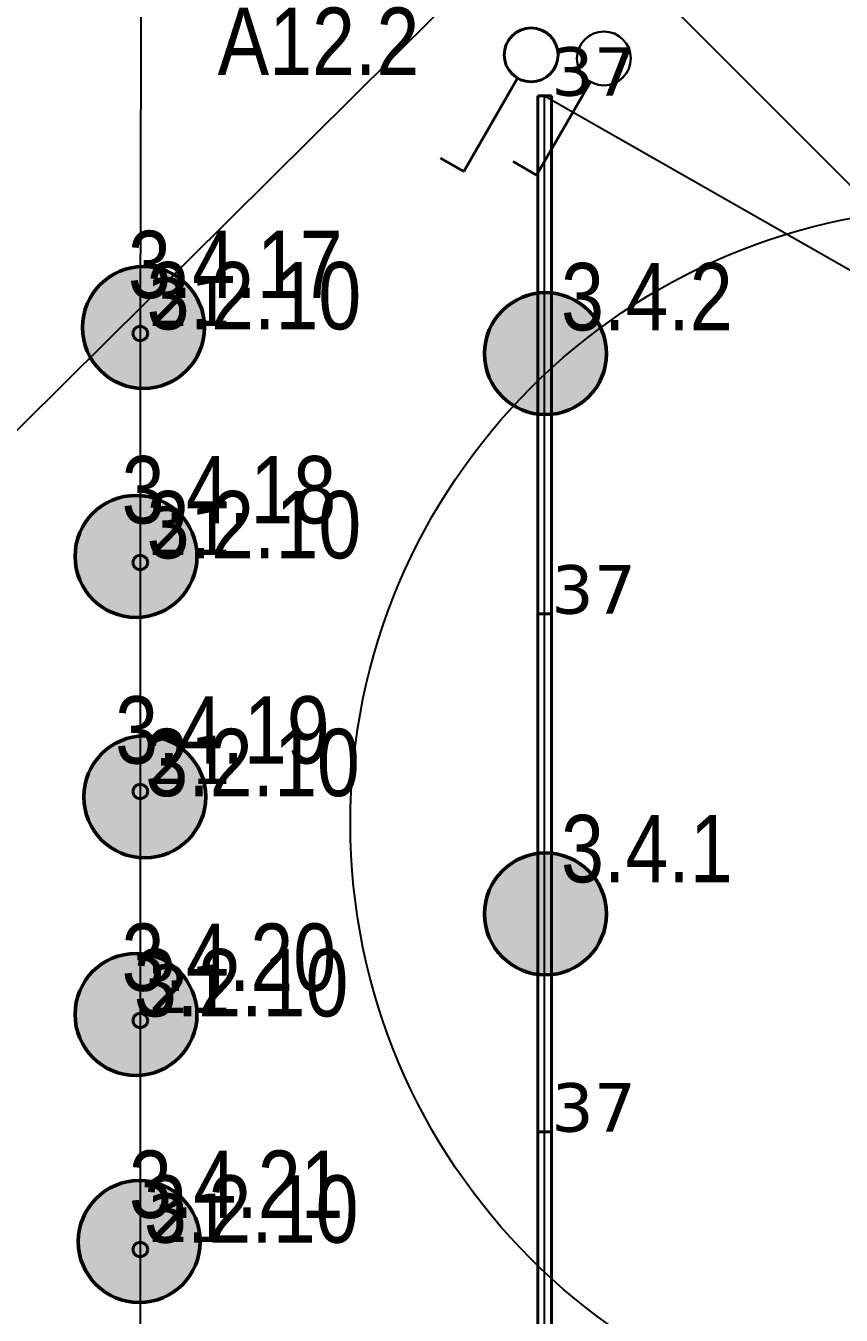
# Model space of a CAD drawing. Header units: millimetres. Extents: x -243740 to 150609, y -473655 to -165121.
# Drawn here: x -179916 to -176890, y -394614 to -389830 of the extents above; entities that cross this region are included whole.
import ezdxf
from ezdxf.enums import TextEntityAlignment as Align

# ---------------------------------------------------------------- set-up
doc = ezdxf.new("R2010")
doc.units = ezdxf.units.MM
doc.layers.add('_Гр.ЩД-1А.5.9.I2.2', color=6, linetype='Continuous')
doc.layers.add('_Гр.ЩД-1А.5.9.I2.4', color=6, linetype='Continuous')
for name, color, linetype, lineweight in [('_освещение_dali', 3, 'Continuous', 50), ('DLX_FL2_LUM 16', 5, 'Continuous', 40), ('DLX_FL2_LUM 28', 5, 'Continuous', 40), ('Аварийное_овещение', 1, 'Continuous', 30), ('Освещение', 5, 'Continuous', 30), ('ЭТО быт', 5, 'Continuous', 40)]:
    doc.layers.add(name, color=color, linetype=linetype, lineweight=lineweight)
doc.styles.add('Arial Narrow_6', font='ARIALN.TTF', dxfattribs={"height": 193.245432})
doc.styles.get("Standard").update_dxf_attribs({"font": 'ARIALN.TTF'})
doc.styles.add('TableTextStyle', font='')
doc.styles.get('TableTextStyle').set_extended_font_data('VERDANA.TTF')
doc.linetypes.add('Truba', pattern='A,3e-05,[4,MSH_7,S=1,R=0,X=0,Y=0],-3.022072', length=3.022102)

# ---------------------------------------------------------------- blocks, each defined once
blk = doc.blocks.new('Vkl-02')
for p, q in [((0.5, 0.866), (2.5, 4.33)), ((2.5, 4.33), (3.366, 3.83))]:
    blk.add_line(p, q)
blk.add_circle((0, 0), 1)
blk = doc.blocks.new('A$Caabd1818')
at = {"layer": 'DLX_FL2_LUM 16'}
for points in [[(-181985.2, 5510.3, 0), (-181985.2, 7432.3, 0)], [(-181985.2, 7432.3, 0), (-181985.2, 7432.3, 0)], [(-181985.2, 7432.3, 0), (-181985.2, 5510.3, 0)], [(-181985.2, 7432.3, 0), (-181935.2, 7432.3, 0)], [(-181935.2, 7432.3, 0), (-181985.2, 7432.3, 0)], [(-181985.2, 7432.3, 0), (-181985.2, 7432.3, 0)], [(-181935.2, 7432.3, 0), (-181985.2, 7432.3, 0)], [(-181985.2, 7432.3, 0), (-181985.2, 5510.3, 0)], [(-181985.2, 5510.3, 0), (-181985.2, 7432.3, 0)], [(-181985.2, 7432.3, 0), (-181935.2, 7432.3, 0)], [(-181935.2, 7432.3, 0), (-181935.2, 7432.3, 0)], [(-181935.2, 7432.3, 0), (-181935.2, 5510.3, 0)], [(-181935.2, 5510.3, 0), (-181935.2, 7432.3, 0)], [(-181935.2, 7432.3, 0), (-181935.2, 7432.3, 0)], [(-181935.2, 5510.3, 0), (-181935.2, 7432.3, 0)], [(-181935.2, 7432.3, 0), (-181935.2, 5510.3, 0)], [(-181985.2, 5510.3, 0), (-181985.2, 5510.3, 0)], [(-181935.2, 5510.3, 0), (-181985.2, 5510.3, 0)], [(-181985.2, 5510.3, 0), (-181985.2, 5510.3, 0)], [(-181985.2, 5510.3, 0), (-181935.2, 5510.3, 0)], [(-181985.2, 5510.3, 0), (-181935.2, 5510.3, 0)], [(-181935.2, 5510.3, 0), (-181985.2, 5510.3, 0)], [(-181985.2, 3588.3, 0), (-181985.2, 5510.3, 0)], [(-181985.2, 5510.3, 0), (-181985.2, 5510.3, 0)], [(-181985.2, 5510.3, 0), (-181985.2, 3588.3, 0)], [(-181985.2, 5510.3, 0), (-181935.2, 5510.3, 0)], [(-181935.2, 5510.3, 0), (-181985.2, 5510.3, 0)], [(-181985.2, 5510.3, 0), (-181985.2, 5510.3, 0)], [(-181935.2, 5510.3, 0), (-181985.2, 5510.3, 0)], [(-181985.2, 5510.3, 0), (-181985.2, 3588.3, 0)], [(-181985.2, 3588.3, 0), (-181985.2, 5510.3, 0)], [(-181985.2, 5510.3, 0), (-181935.2, 5510.3, 0)], [(-181935.2, 5510.3, 0), (-181935.2, 5510.3, 0)], [(-181935.2, 5510.3, 0), (-181935.2, 5510.3, 0)], [(-181935.2, 5510.3, 0), (-181935.2, 5510.3, 0)], [(-181935.2, 5510.3, 0), (-181935.2, 3588.3, 0)], [(-181935.2, 3588.3, 0), (-181935.2, 5510.3, 0)], [(-181935.2, 5510.3, 0), (-181935.2, 5510.3, 0)], [(-181935.2, 3588.3, 0), (-181935.2, 5510.3, 0)], [(-181935.2, 5510.3, 0), (-181935.2, 3588.3, 0)], [(-181985.2, 3588.3, 0), (-181985.2, 3588.3, 0)], [(-181935.2, 3588.3, 0), (-181985.2, 3588.3, 0)], [(-181985.2, 3588.3, 0), (-181985.2, 3588.3, 0)], [(-181985.2, 3588.3, 0), (-181935.2, 3588.3, 0)], [(-181985.2, 3588.3, 0), (-181935.2, 3588.3, 0)], [(-181935.2, 3588.3, 0), (-181985.2, 3588.3, 0)], [(-181985.2, 1666.3, 0), (-181985.2, 3588.3, 0)], [(-181985.2, 3588.3, 0), (-181985.2, 3588.3, 0)], [(-181985.2, 3588.3, 0), (-181985.2, 1666.3, 0)], [(-181985.2, 3588.3, 0), (-181935.2, 3588.3, 0)], [(-181935.2, 3588.3, 0), (-181985.2, 3588.3, 0)], [(-181985.2, 3588.3, 0), (-181985.2, 3588.3, 0)], [(-181935.2, 3588.3, 0), (-181985.2, 3588.3, 0)], [(-181985.2, 3588.3, 0), (-181985.2, 1666.3, 0)], [(-181985.2, 1666.3, 0), (-181985.2, 3588.3, 0)], [(-181985.2, 3588.3, 0), (-181935.2, 3588.3, 0)], [(-181935.2, 3588.3, 0), (-181935.2, 3588.3, 0)], [(-181935.2, 3588.3, 0), (-181935.2, 3588.3, 0)], [(-181935.2, 3588.3, 0), (-181935.2, 3588.3, 0)], [(-181935.2, 3588.3, 0), (-181935.2, 1666.3, 0)], [(-181935.2, 1666.3, 0), (-181935.2, 3588.3, 0)], [(-181935.2, 3588.3, 0), (-181935.2, 3588.3, 0)], [(-181935.2, 1666.3, 0), (-181935.2, 3588.3, 0)], [(-181935.2, 3588.3, 0), (-181935.2, 1666.3, 0)]]:
    blk.add_polyline3d(points, dxfattribs=at)
at = {"layer": 'DLX_FL2_LUM 28'}
for points in [[(-183488.7, 6550, 0), (-183485, 6563.8, 0)], [(-183485, 6563.8, 0), (-183488.7, 6550, 0)], [(-183485, 6563.8, 0), (-183488.7, 6550, 0)], [(-183488.7, 6550, 0), (-183485, 6563.8, 0)], [(-183485, 6563.8, 0), (-183475, 6573.9, 0)], [(-183475, 6573.9, 0), (-183485, 6563.8, 0)], [(-183475, 6573.9, 0), (-183485, 6563.8, 0)], [(-183485, 6563.8, 0), (-183475, 6573.9, 0)], [(-183485, 6563.8, 0), (-183485, 6563.8, 0)], [(-183485, 6563.8, 0), (-183485, 6563.8, 0)], [(-183475, 6573.9, 0), (-183461.2, 6577.5, 0)], [(-183461.2, 6577.5, 0), (-183475, 6573.9, 0)], [(-183461.2, 6577.5, 0), (-183475, 6573.9, 0)], [(-183475, 6573.9, 0), (-183461.2, 6577.5, 0)], [(-183475, 6573.9, 0), (-183475, 6573.9, 0)], [(-183475, 6573.9, 0), (-183475, 6573.9, 0)], [(-183461.2, 6577.5, 0), (-183461.2, 6577.5, 0)], [(-183461.2, 6577.5, 0), (-183447.5, 6573.9, 0)], [(-183447.5, 6573.9, 0), (-183461.2, 6577.5, 0)], [(-183461.2, 6577.5, 0), (-183461.2, 6577.5, 0)], [(-183447.5, 6573.9, 0), (-183461.2, 6577.5, 0)], [(-183461.2, 6577.5, 0), (-183447.5, 6573.9, 0)], [(-183447.5, 6573.9, 0), (-183447.5, 6573.9, 0)], [(-183447.5, 6573.9, 0), (-183437.4, 6563.8, 0)], [(-183437.4, 6563.8, 0), (-183447.5, 6573.9, 0)], [(-183447.5, 6573.9, 0), (-183447.5, 6573.9, 0)], [(-183437.4, 6563.8, 0), (-183447.5, 6573.9, 0)], [(-183447.5, 6573.9, 0), (-183437.4, 6563.8, 0)], [(-183437.4, 6563.8, 0), (-183437.4, 6563.8, 0)], [(-183437.4, 6563.8, 0), (-183433.7, 6550, 0)], [(-183433.7, 6550, 0), (-183437.4, 6563.8, 0)], [(-183437.4, 6563.8, 0), (-183437.4, 6563.8, 0)], [(-183433.7, 6550, 0), (-183437.4, 6563.8, 0)], [(-183437.4, 6563.8, 0), (-183433.7, 6550, 0)], [(-183485, 6536.3, 0), (-183488.7, 6550, 0)], [(-183488.7, 6550, 0), (-183488.7, 6550, 0)], [(-183488.7, 6550, 0), (-183485, 6536.3, 0)], [(-183488.7, 6550, 0), (-183488.7, 6550, 0)], [(-183488.7, 6550, 0), (-183485, 6536.3, 0)], [(-183485, 6536.3, 0), (-183488.7, 6550, 0)], [(-183475, 6526.2, 0), (-183485, 6536.3, 0)], [(-183485, 6536.3, 0), (-183485, 6536.3, 0)], [(-183485, 6536.3, 0), (-183475, 6526.2, 0)], [(-183485, 6536.3, 0), (-183485, 6536.3, 0)], [(-183485, 6536.3, 0), (-183475, 6526.2, 0)], [(-183475, 6526.2, 0), (-183485, 6536.3, 0)], [(-183461.2, 6522.5, 0), (-183475, 6526.2, 0)], [(-183475, 6526.2, 0), (-183475, 6526.2, 0)], [(-183475, 6526.2, 0), (-183461.2, 6522.5, 0)], [(-183475, 6526.2, 0), (-183475, 6526.2, 0)], [(-183475, 6526.2, 0), (-183461.2, 6522.5, 0)], [(-183461.2, 6522.5, 0), (-183475, 6526.2, 0)], [(-183447.5, 6526.2, 0), (-183461.2, 6522.5, 0)], [(-183461.2, 6522.5, 0), (-183447.5, 6526.2, 0)], [(-183461.2, 6522.5, 0), (-183447.5, 6526.2, 0)], [(-183447.5, 6526.2, 0), (-183461.2, 6522.5, 0)], [(-183461.2, 6522.5, 0), (-183461.2, 6522.5, 0)], [(-183461.2, 6522.5, 0), (-183461.2, 6522.5, 0)], [(-183437.4, 6536.3, 0), (-183447.5, 6526.2, 0)], [(-183447.5, 6526.2, 0), (-183437.4, 6536.3, 0)], [(-183447.5, 6526.2, 0), (-183437.4, 6536.3, 0)], [(-183437.4, 6536.3, 0), (-183447.5, 6526.2, 0)], [(-183447.5, 6526.2, 0), (-183447.5, 6526.2, 0)], [(-183447.5, 6526.2, 0), (-183447.5, 6526.2, 0)], [(-183433.7, 6550, 0), (-183437.4, 6536.3, 0)], [(-183437.4, 6536.3, 0), (-183433.7, 6550, 0)], [(-183437.4, 6536.3, 0), (-183433.7, 6550, 0)], [(-183433.7, 6550, 0), (-183437.4, 6536.3, 0)], [(-183437.4, 6536.3, 0), (-183437.4, 6536.3, 0)], [(-183437.4, 6536.3, 0), (-183437.4, 6536.3, 0)], [(-183433.7, 6550, 0), (-183433.7, 6550, 0)], [(-183433.7, 6550, 0), (-183433.7, 6550, 0)], [(-183488.7, 5700.3, 0), (-183485, 5714.1, 0)], [(-183485, 5714.1, 0), (-183488.7, 5700.3, 0)], [(-183485, 5714.1, 0), (-183488.7, 5700.3, 0)], [(-183488.7, 5700.3, 0), (-183485, 5714.1, 0)], [(-183485, 5686.6, 0), (-183488.7, 5700.3, 0)], [(-183488.7, 5700.3, 0), (-183488.7, 5700.3, 0)], [(-183488.7, 5700.3, 0), (-183485, 5686.6, 0)], [(-183488.7, 5700.3, 0), (-183488.7, 5700.3, 0)], [(-183488.7, 5700.3, 0), (-183485, 5686.6, 0)], [(-183485, 5686.6, 0), (-183488.7, 5700.3, 0)], [(-183485, 5714.1, 0), (-183475, 5724.1, 0)], [(-183475, 5724.1, 0), (-183485, 5714.1, 0)], [(-183475, 5724.1, 0), (-183485, 5714.1, 0)], [(-183485, 5714.1, 0), (-183475, 5724.1, 0)], [(-183485, 5714.1, 0), (-183485, 5714.1, 0)], [(-183485, 5714.1, 0), (-183485, 5714.1, 0)], [(-183475, 5724.1, 0), (-183461.2, 5727.8, 0)], [(-183461.2, 5727.8, 0), (-183475, 5724.1, 0)], [(-183461.2, 5727.8, 0), (-183475, 5724.1, 0)], [(-183475, 5724.1, 0), (-183461.2, 5727.8, 0)], [(-183475, 5724.1, 0), (-183475, 5724.1, 0)], [(-183475, 5724.1, 0), (-183475, 5724.1, 0)], [(-183461.2, 5727.8, 0), (-183461.2, 5727.8, 0)], [(-183461.2, 5727.8, 0), (-183447.5, 5724.1, 0)], [(-183447.5, 5724.1, 0), (-183461.2, 5727.8, 0)], [(-183461.2, 5727.8, 0), (-183461.2, 5727.8, 0)], [(-183447.5, 5724.1, 0), (-183461.2, 5727.8, 0)], [(-183461.2, 5727.8, 0), (-183447.5, 5724.1, 0)], [(-183447.5, 5724.1, 0), (-183447.5, 5724.1, 0)], [(-183447.5, 5724.1, 0), (-183437.4, 5714.1, 0)], [(-183437.4, 5714.1, 0), (-183447.5, 5724.1, 0)], [(-183447.5, 5724.1, 0), (-183447.5, 5724.1, 0)], [(-183437.4, 5714.1, 0), (-183447.5, 5724.1, 0)], [(-183447.5, 5724.1, 0), (-183437.4, 5714.1, 0)], [(-183437.4, 5714.1, 0), (-183437.4, 5714.1, 0)], [(-183437.4, 5714.1, 0), (-183433.7, 5700.3, 0)], [(-183433.7, 5700.3, 0), (-183437.4, 5714.1, 0)], [(-183437.4, 5714.1, 0), (-183437.4, 5714.1, 0)], [(-183433.7, 5700.3, 0), (-183437.4, 5714.1, 0)], [(-183437.4, 5714.1, 0), (-183433.7, 5700.3, 0)], [(-183433.7, 5700.3, 0), (-183437.4, 5686.6, 0)], [(-183437.4, 5686.6, 0), (-183433.7, 5700.3, 0)], [(-183437.4, 5686.6, 0), (-183433.7, 5700.3, 0)], [(-183433.7, 5700.3, 0), (-183437.4, 5686.6, 0)], [(-183433.7, 5700.3, 0), (-183433.7, 5700.3, 0)], [(-183433.7, 5700.3, 0), (-183433.7, 5700.3, 0)], [(-183475, 5676.5, 0), (-183485, 5686.6, 0)], [(-183485, 5686.6, 0), (-183485, 5686.6, 0)], [(-183485, 5686.6, 0), (-183475, 5676.5, 0)], [(-183485, 5686.6, 0), (-183485, 5686.6, 0)], [(-183485, 5686.6, 0), (-183475, 5676.5, 0)], [(-183475, 5676.5, 0), (-183485, 5686.6, 0)], [(-183461.2, 5672.8, 0), (-183475, 5676.5, 0)], [(-183475, 5676.5, 0), (-183475, 5676.5, 0)], [(-183475, 5676.5, 0), (-183461.2, 5672.8, 0)], [(-183475, 5676.5, 0), (-183475, 5676.5, 0)], [(-183475, 5676.5, 0), (-183461.2, 5672.8, 0)], [(-183461.2, 5672.8, 0), (-183475, 5676.5, 0)], [(-183447.5, 5676.5, 0), (-183461.2, 5672.8, 0)], [(-183461.2, 5672.8, 0), (-183447.5, 5676.5, 0)], [(-183461.2, 5672.8, 0), (-183447.5, 5676.5, 0)], [(-183447.5, 5676.5, 0), (-183461.2, 5672.8, 0)], [(-183461.2, 5672.8, 0), (-183461.2, 5672.8, 0)], [(-183461.2, 5672.8, 0), (-183461.2, 5672.8, 0)], [(-183437.4, 5686.6, 0), (-183447.5, 5676.5, 0)], [(-183447.5, 5676.5, 0), (-183437.4, 5686.6, 0)], [(-183447.5, 5676.5, 0), (-183437.4, 5686.6, 0)], [(-183437.4, 5686.6, 0), (-183447.5, 5676.5, 0)], [(-183447.5, 5676.5, 0), (-183447.5, 5676.5, 0)], [(-183447.5, 5676.5, 0), (-183447.5, 5676.5, 0)], [(-183437.4, 5686.6, 0), (-183437.4, 5686.6, 0)], [(-183437.4, 5686.6, 0), (-183437.4, 5686.6, 0)], [(-183488.7, 4850.5, 0), (-183485, 4864.2, 0)], [(-183485, 4864.2, 0), (-183488.7, 4850.5, 0)], [(-183485, 4864.2, 0), (-183488.7, 4850.5, 0)], [(-183488.7, 4850.5, 0), (-183485, 4864.2, 0)], [(-183485, 4836.7, 0), (-183488.7, 4850.5, 0)], [(-183488.7, 4850.5, 0), (-183488.7, 4850.5, 0)], [(-183488.7, 4850.5, 0), (-183485, 4836.7, 0)], [(-183488.7, 4850.5, 0), (-183488.7, 4850.5, 0)], [(-183488.7, 4850.5, 0), (-183485, 4836.7, 0)], [(-183485, 4836.7, 0), (-183488.7, 4850.5, 0)], [(-183485, 4864.2, 0), (-183475, 4874.3, 0)], [(-183475, 4874.3, 0), (-183485, 4864.2, 0)], [(-183475, 4874.3, 0), (-183485, 4864.2, 0)], [(-183485, 4864.2, 0), (-183475, 4874.3, 0)], [(-183485, 4864.2, 0), (-183485, 4864.2, 0)], [(-183485, 4864.2, 0), (-183485, 4864.2, 0)], [(-183475, 4826.6, 0), (-183485, 4836.7, 0)], [(-183485, 4836.7, 0), (-183485, 4836.7, 0)], [(-183485, 4836.7, 0), (-183475, 4826.6, 0)], [(-183485, 4836.7, 0), (-183485, 4836.7, 0)], [(-183485, 4836.7, 0), (-183475, 4826.6, 0)], [(-183475, 4826.6, 0), (-183485, 4836.7, 0)], [(-183475, 4874.3, 0), (-183461.2, 4878, 0)], [(-183461.2, 4878, 0), (-183475, 4874.3, 0)], [(-183461.2, 4878, 0), (-183475, 4874.3, 0)], [(-183475, 4874.3, 0), (-183461.2, 4878, 0)], [(-183475, 4874.3, 0), (-183475, 4874.3, 0)], [(-183475, 4874.3, 0), (-183475, 4874.3, 0)], [(-183461.2, 4878, 0), (-183461.2, 4878, 0)], [(-183461.2, 4878, 0), (-183447.5, 4874.3, 0)], [(-183447.5, 4874.3, 0), (-183461.2, 4878, 0)], [(-183461.2, 4878, 0), (-183461.2, 4878, 0)], [(-183447.5, 4874.3, 0), (-183461.2, 4878, 0)], [(-183461.2, 4878, 0), (-183447.5, 4874.3, 0)], [(-183447.5, 4874.3, 0), (-183447.5, 4874.3, 0)], [(-183447.5, 4874.3, 0), (-183437.4, 4864.2, 0)], [(-183437.4, 4864.2, 0), (-183447.5, 4874.3, 0)], [(-183447.5, 4874.3, 0), (-183447.5, 4874.3, 0)], [(-183437.4, 4864.2, 0), (-183447.5, 4874.3, 0)], [(-183447.5, 4874.3, 0), (-183437.4, 4864.2, 0)], [(-183437.4, 4836.7, 0), (-183447.5, 4826.6, 0)], [(-183447.5, 4826.6, 0), (-183437.4, 4836.7, 0)], [(-183447.5, 4826.6, 0), (-183437.4, 4836.7, 0)], [(-183437.4, 4836.7, 0), (-183447.5, 4826.6, 0)], [(-183437.4, 4864.2, 0), (-183437.4, 4864.2, 0)], [(-183437.4, 4864.2, 0), (-183433.7, 4850.5, 0)], [(-183433.7, 4850.5, 0), (-183437.4, 4864.2, 0)], [(-183437.4, 4864.2, 0), (-183437.4, 4864.2, 0)], [(-183433.7, 4850.5, 0), (-183437.4, 4864.2, 0)], [(-183437.4, 4864.2, 0), (-183433.7, 4850.5, 0)], [(-183433.7, 4850.5, 0), (-183437.4, 4836.7, 0)], [(-183437.4, 4836.7, 0), (-183433.7, 4850.5, 0)], [(-183437.4, 4836.7, 0), (-183433.7, 4850.5, 0)], [(-183433.7, 4850.5, 0), (-183437.4, 4836.7, 0)], [(-183437.4, 4836.7, 0), (-183437.4, 4836.7, 0)], [(-183437.4, 4836.7, 0), (-183437.4, 4836.7, 0)], [(-183433.7, 4850.5, 0), (-183433.7, 4850.5, 0)], [(-183433.7, 4850.5, 0), (-183433.7, 4850.5, 0)], [(-183461.2, 4823, 0), (-183475, 4826.6, 0)], [(-183475, 4826.6, 0), (-183475, 4826.6, 0)], [(-183475, 4826.6, 0), (-183461.2, 4823, 0)], [(-183475, 4826.6, 0), (-183475, 4826.6, 0)], [(-183475, 4826.6, 0), (-183461.2, 4823, 0)], [(-183461.2, 4823, 0), (-183475, 4826.6, 0)], [(-183447.5, 4826.6, 0), (-183461.2, 4823, 0)], [(-183461.2, 4823, 0), (-183447.5, 4826.6, 0)], [(-183461.2, 4823, 0), (-183447.5, 4826.6, 0)], [(-183447.5, 4826.6, 0), (-183461.2, 4823, 0)], [(-183461.2, 4823, 0), (-183461.2, 4823, 0)], [(-183461.2, 4823, 0), (-183461.2, 4823, 0)], [(-183447.5, 4826.6, 0), (-183447.5, 4826.6, 0)], [(-183447.5, 4826.6, 0), (-183447.5, 4826.6, 0)], [(-183485, 4014.5, 0), (-183475, 4024.5, 0)], [(-183475, 4024.5, 0), (-183485, 4014.5, 0)], [(-183475, 4024.5, 0), (-183485, 4014.5, 0)], [(-183485, 4014.5, 0), (-183475, 4024.5, 0)], [(-183475, 4024.5, 0), (-183461.2, 4028.2, 0)], [(-183461.2, 4028.2, 0), (-183475, 4024.5, 0)], [(-183461.2, 4028.2, 0), (-183475, 4024.5, 0)], [(-183475, 4024.5, 0), (-183461.2, 4028.2, 0)], [(-183475, 4024.5, 0), (-183475, 4024.5, 0)], [(-183475, 4024.5, 0), (-183475, 4024.5, 0)], [(-183461.2, 4028.2, 0), (-183461.2, 4028.2, 0)], [(-183461.2, 4028.2, 0), (-183447.5, 4024.5, 0)], [(-183447.5, 4024.5, 0), (-183461.2, 4028.2, 0)], [(-183461.2, 4028.2, 0), (-183461.2, 4028.2, 0)], [(-183447.5, 4024.5, 0), (-183461.2, 4028.2, 0)], [(-183461.2, 4028.2, 0), (-183447.5, 4024.5, 0)], [(-183447.5, 4024.5, 0), (-183447.5, 4024.5, 0)], [(-183447.5, 4024.5, 0), (-183437.4, 4014.5, 0)], [(-183437.4, 4014.5, 0), (-183447.5, 4024.5, 0)], [(-183447.5, 4024.5, 0), (-183447.5, 4024.5, 0)], [(-183437.4, 4014.5, 0), (-183447.5, 4024.5, 0)], [(-183447.5, 4024.5, 0), (-183437.4, 4014.5, 0)], [(-183488.7, 4000.7, 0), (-183485, 4014.5, 0)], [(-183485, 4014.5, 0), (-183488.7, 4000.7, 0)], [(-183485, 4014.5, 0), (-183488.7, 4000.7, 0)], [(-183488.7, 4000.7, 0), (-183485, 4014.5, 0)], [(-183485, 3987, 0), (-183488.7, 4000.7, 0)], [(-183488.7, 4000.7, 0), (-183488.7, 4000.7, 0)], [(-183488.7, 4000.7, 0), (-183485, 3987, 0)], [(-183488.7, 4000.7, 0), (-183488.7, 4000.7, 0)], [(-183488.7, 4000.7, 0), (-183485, 3987, 0)], [(-183485, 3987, 0), (-183488.7, 4000.7, 0)], [(-183485, 4014.5, 0), (-183485, 4014.5, 0)], [(-183485, 4014.5, 0), (-183485, 4014.5, 0)], [(-183475, 3976.9, 0), (-183485, 3987, 0)], [(-183485, 3987, 0), (-183485, 3987, 0)], [(-183485, 3987, 0), (-183475, 3976.9, 0)], [(-183485, 3987, 0), (-183485, 3987, 0)], [(-183485, 3987, 0), (-183475, 3976.9, 0)], [(-183475, 3976.9, 0), (-183485, 3987, 0)], [(-183461.2, 3973.2, 0), (-183475, 3976.9, 0)], [(-183475, 3976.9, 0), (-183475, 3976.9, 0)], [(-183475, 3976.9, 0), (-183461.2, 3973.2, 0)], [(-183475, 3976.9, 0), (-183475, 3976.9, 0)], [(-183475, 3976.9, 0), (-183461.2, 3973.2, 0)], [(-183461.2, 3973.2, 0), (-183475, 3976.9, 0)], [(-183447.5, 3976.9, 0), (-183461.2, 3973.2, 0)], [(-183461.2, 3973.2, 0), (-183447.5, 3976.9, 0)], [(-183461.2, 3973.2, 0), (-183447.5, 3976.9, 0)], [(-183447.5, 3976.9, 0), (-183461.2, 3973.2, 0)], [(-183461.2, 3973.2, 0), (-183461.2, 3973.2, 0)], [(-183461.2, 3973.2, 0), (-183461.2, 3973.2, 0)], [(-183437.4, 3987, 0), (-183447.5, 3976.9, 0)], [(-183447.5, 3976.9, 0), (-183437.4, 3987, 0)], [(-183447.5, 3976.9, 0), (-183437.4, 3987, 0)], [(-183437.4, 3987, 0), (-183447.5, 3976.9, 0)], [(-183447.5, 3976.9, 0), (-183447.5, 3976.9, 0)], [(-183447.5, 3976.9, 0), (-183447.5, 3976.9, 0)], [(-183437.4, 4014.5, 0), (-183437.4, 4014.5, 0)], [(-183437.4, 4014.5, 0), (-183433.7, 4000.7, 0)], [(-183433.7, 4000.7, 0), (-183437.4, 4014.5, 0)], [(-183437.4, 4014.5, 0), (-183437.4, 4014.5, 0)], [(-183433.7, 4000.7, 0), (-183437.4, 4014.5, 0)], [(-183437.4, 4014.5, 0), (-183433.7, 4000.7, 0)], [(-183433.7, 4000.7, 0), (-183437.4, 3987, 0)], [(-183437.4, 3987, 0), (-183433.7, 4000.7, 0)], [(-183437.4, 3987, 0), (-183433.7, 4000.7, 0)], [(-183433.7, 4000.7, 0), (-183437.4, 3987, 0)], [(-183437.4, 3987, 0), (-183437.4, 3987, 0)], [(-183437.4, 3987, 0), (-183437.4, 3987, 0)], [(-183433.7, 4000.7, 0), (-183433.7, 4000.7, 0)], [(-183433.7, 4000.7, 0), (-183433.7, 4000.7, 0)], [(-183488.7, 3151, 0), (-183485, 3164.7, 0)], [(-183485, 3164.7, 0), (-183488.7, 3151, 0)], [(-183485, 3164.7, 0), (-183488.7, 3151, 0)], [(-183488.7, 3151, 0), (-183485, 3164.7, 0)], [(-183485, 3164.7, 0), (-183475, 3174.8, 0)], [(-183475, 3174.8, 0), (-183485, 3164.7, 0)], [(-183475, 3174.8, 0), (-183485, 3164.7, 0)], [(-183485, 3164.7, 0), (-183475, 3174.8, 0)], [(-183485, 3164.7, 0), (-183485, 3164.7, 0)], [(-183485, 3164.7, 0), (-183485, 3164.7, 0)], [(-183475, 3174.8, 0), (-183461.2, 3178.5, 0)], [(-183461.2, 3178.5, 0), (-183475, 3174.8, 0)], [(-183461.2, 3178.5, 0), (-183475, 3174.8, 0)], [(-183475, 3174.8, 0), (-183461.2, 3178.5, 0)], [(-183475, 3174.8, 0), (-183475, 3174.8, 0)], [(-183475, 3174.8, 0), (-183475, 3174.8, 0)], [(-183461.2, 3178.5, 0), (-183461.2, 3178.5, 0)], [(-183461.2, 3178.5, 0), (-183447.5, 3174.8, 0)], [(-183447.5, 3174.8, 0), (-183461.2, 3178.5, 0)], [(-183461.2, 3178.5, 0), (-183461.2, 3178.5, 0)], [(-183447.5, 3174.8, 0), (-183461.2, 3178.5, 0)], [(-183461.2, 3178.5, 0), (-183447.5, 3174.8, 0)], [(-183447.5, 3174.8, 0), (-183447.5, 3174.8, 0)], [(-183447.5, 3174.8, 0), (-183437.4, 3164.7, 0)], [(-183437.4, 3164.7, 0), (-183447.5, 3174.8, 0)], [(-183447.5, 3174.8, 0), (-183447.5, 3174.8, 0)], [(-183437.4, 3164.7, 0), (-183447.5, 3174.8, 0)], [(-183447.5, 3174.8, 0), (-183437.4, 3164.7, 0)], [(-183437.4, 3164.7, 0), (-183437.4, 3164.7, 0)], [(-183437.4, 3164.7, 0), (-183433.7, 3151, 0)], [(-183433.7, 3151, 0), (-183437.4, 3164.7, 0)], [(-183437.4, 3164.7, 0), (-183437.4, 3164.7, 0)], [(-183433.7, 3151, 0), (-183437.4, 3164.7, 0)], [(-183437.4, 3164.7, 0), (-183433.7, 3151, 0)], [(-183485, 3137.2, 0), (-183488.7, 3151, 0)], [(-183488.7, 3151, 0), (-183488.7, 3151, 0)], [(-183488.7, 3151, 0), (-183485, 3137.2, 0)], [(-183488.7, 3151, 0), (-183488.7, 3151, 0)], [(-183488.7, 3151, 0), (-183485, 3137.2, 0)], [(-183485, 3137.2, 0), (-183488.7, 3151, 0)], [(-183475, 3127.2, 0), (-183485, 3137.2, 0)], [(-183485, 3137.2, 0), (-183485, 3137.2, 0)], [(-183485, 3137.2, 0), (-183475, 3127.2, 0)], [(-183485, 3137.2, 0), (-183485, 3137.2, 0)], [(-183485, 3137.2, 0), (-183475, 3127.2, 0)], [(-183475, 3127.2, 0), (-183485, 3137.2, 0)], [(-183461.2, 3123.5, 0), (-183475, 3127.2, 0)], [(-183475, 3127.2, 0), (-183475, 3127.2, 0)], [(-183475, 3127.2, 0), (-183461.2, 3123.5, 0)], [(-183475, 3127.2, 0), (-183475, 3127.2, 0)], [(-183475, 3127.2, 0), (-183461.2, 3123.5, 0)], [(-183461.2, 3123.5, 0), (-183475, 3127.2, 0)], [(-183447.5, 3127.2, 0), (-183461.2, 3123.5, 0)], [(-183461.2, 3123.5, 0), (-183447.5, 3127.2, 0)], [(-183461.2, 3123.5, 0), (-183447.5, 3127.2, 0)], [(-183447.5, 3127.2, 0), (-183461.2, 3123.5, 0)], [(-183461.2, 3123.5, 0), (-183461.2, 3123.5, 0)], [(-183461.2, 3123.5, 0), (-183461.2, 3123.5, 0)], [(-183437.4, 3137.2, 0), (-183447.5, 3127.2, 0)], [(-183447.5, 3127.2, 0), (-183437.4, 3137.2, 0)], [(-183447.5, 3127.2, 0), (-183437.4, 3137.2, 0)], [(-183437.4, 3137.2, 0), (-183447.5, 3127.2, 0)], [(-183447.5, 3127.2, 0), (-183447.5, 3127.2, 0)], [(-183447.5, 3127.2, 0), (-183447.5, 3127.2, 0)], [(-183433.7, 3151, 0), (-183437.4, 3137.2, 0)], [(-183437.4, 3137.2, 0), (-183433.7, 3151, 0)], [(-183437.4, 3137.2, 0), (-183433.7, 3151, 0)], [(-183433.7, 3151, 0), (-183437.4, 3137.2, 0)], [(-183437.4, 3137.2, 0), (-183437.4, 3137.2, 0)], [(-183437.4, 3137.2, 0), (-183437.4, 3137.2, 0)], [(-183433.7, 3151, 0), (-183433.7, 3151, 0)], [(-183433.7, 3151, 0), (-183433.7, 3151, 0)]]:
    blk.add_polyline3d(points, dxfattribs=at)
at = {"layer": 'Аварийное_овещение', "xscale": 100, "yscale": 100, "zscale": 10, "rotation": 180}
blk.add_blockref('Vkl-02', (-181740.4, 7570.7), dxfattribs=at)
at = {"layer": 'ЭТО быт', "xscale": 100, "yscale": 100, "zscale": 10, "rotation": 180}
blk.add_blockref('Vkl-02', (-182010.6, 7583.9), dxfattribs=at)
at = {"layer": 'Освещение', "lineweight": 40, "style": 'Arial Narrow_6'}
blk.add_text('А12.2', height=250, dxfattribs=at).set_placement((-183173.9, 7509.3))
blk = doc.blocks.new('A$Cab2378fa')
at = {"lineweight": 25, "true_color": 0xfff5f5}
h = blk.add_hatch(color=7, dxfattribs=at)
h.dxf.hatch_style = 1
h.paths.add_polyline_path([(0, 0), (-141.6, -170.3, 0.174923), (3, -222.4, 0.197808), (162.3, -156.8)])
h.paths.add_polyline_path([(-163.2, 157.6), (0, 0), (147.8, 177.8, 0.175398), (3, 230.2, 0.209014)])
at = {"lineweight": 25}
h = blk.add_hatch(color=0, dxfattribs=at)
h.paths.add_polyline_path([(162.3, -156.8, 0.442338), (147.8, 177.8), (0, 0)])
h.paths.add_polyline_path([(-141.6, -170.3), (0, 0), (-163.2, 157.6, 0.430096)])
blk.add_circle((3, 3.9), 226.3)

msp = doc.modelspace()

# ---------------------------------------------------------------- linework, layer by layer
at = {"layer": '_Гр.ЩД-1А.5.9.I2.4', "ltscale": 100}
for points in [[(-179482.6, -386658.7), (-179491.6, -390944.2), (-179491.6, -391794), (-179491.6, -392643.8), (-179491.6, -393493.6), (-179491.6, -394343.3), (-179491.6, -395193.1)], [(-177990.6, -395855.5), (-177990.6, -393933.5), (-177990.6, -392011.5), (-177990.6, -390089.5), (-176491.6, -390944.2), (-176491.6, -391794), (-176491.6, -392643.8), (-176491.6, -393493.6), (-176491.6, -394343.3), (-176491.6, -395193.1)]]:
    msp.add_lwpolyline(points, dxfattribs=at)
at = {"layer": 'Defpoints', "color": 251, "ltscale": 100, "true_color": 0x636466}
for points in [[(-177940, -389337.4), (-186040, -397369.9)], [(-177940, -389337.2), (-169840, -397437.3)]]:
    msp.add_lwpolyline(points, dxfattribs=at)
at = {"layer": 'Defpoints', "color": 3, "ltscale": 100}
msp.add_circle((-176426.2, -392789.5), 2285.3, dxfattribs=at)

# ---------------------------------------------------------------- block references
at = {"layer": '_освещение_dali', "color": 5, "ltscale": 100}
for p in [(-179482.6, -390953.3), (-177990.6, -391050.5), (-179510.3, -391802.7), (-179477.8, -392695.1), (-177990.6, -393129.4), (-179510.3, -393502.3), (-179498.4, -394345.1)]:
    msp.add_blockref('A$Cab2378fa', p, dxfattribs=at)
at = {"layer": 'Defpoints', "linetype": 'Truba', "ltscale": 100}
msp.add_blockref('A$Caabd1818', (3969.7, -397521.8), dxfattribs=at)

# ---------------------------------------------------------------- texts
at = {"layer": '_Гр.ЩД-1А.5.9.I2.2', "ltscale": 100}
for p in [(-179069.5, -391031.5), (-179069.5, -391881.2), (-179074.6, -392763.6), (-179117.2, -393580.8), (-179079.6, -394420.5)]:
    msp.add_text('3.2.10', height=250, dxfattribs=at).set_placement(p, align=Align.BOTTOM_CENTER)
at = {"layer": '_Гр.ЩД-1А.5.9.I2.4', "ltscale": 100}
for s, p in [('3.4.17', (-179138.9, -390915.7)), ('3.4.2', (-177611.1, -391035.1)), ('3.4.18', (-179162.7, -391751.6)), ('3.4.19', (-179186.5, -392642.7)), ('3.4.1', (-177611.1, -393083.2)), ('3.4.20', (-179162.7, -393486.1)), ('3.4.21', (-179135.2, -394328.5))]:
    msp.add_text(s, height=250, dxfattribs=at).set_placement(p, align=Align.BOTTOM_CENTER)
at = {"layer": '_освещение_dali', "color": 81, "true_color": 0xa9da90, "style": 'TableTextStyle'}
for s, p in [('37', (-177965.6, -390089.4)), ('21', (-179464.1, -390944.2)), ('21', (-179464.1, -391794)), ('37', (-177965.6, -392011.4)), ('21', (-179464.1, -392643.7)), ('21', (-179464.1, -393493.5)), ('37', (-177965.6, -393933.4)), ('21', (-179464.1, -394343.3))]:
    msp.add_text(s, height=180, dxfattribs=at).set_placement(p)

doc.saveas('drawing.dxf')
